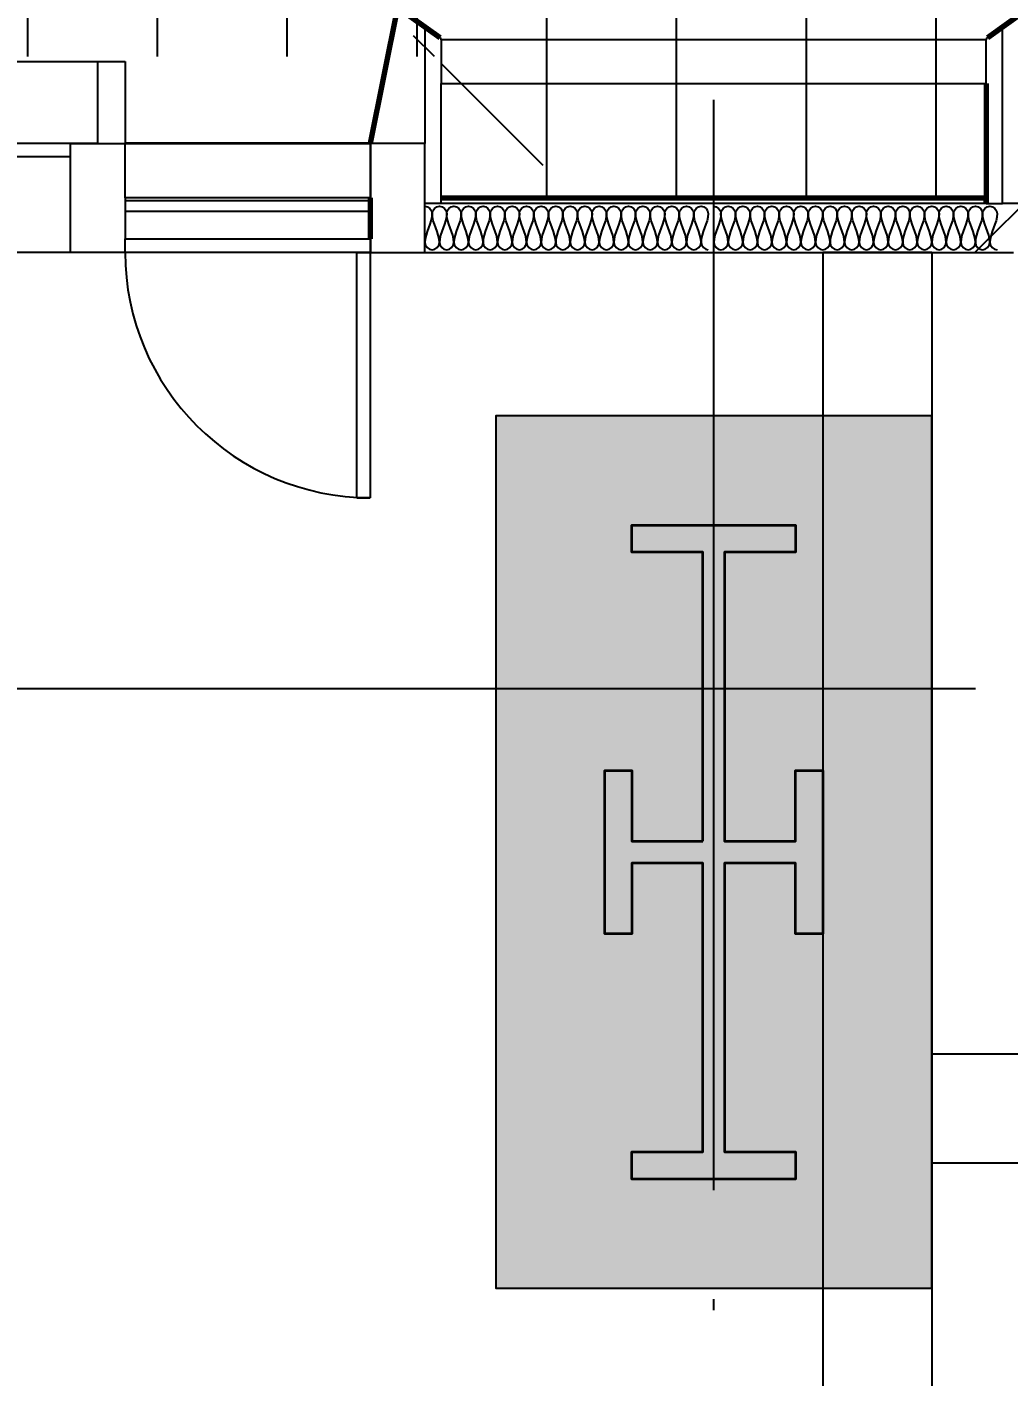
# Model space of a CAD drawing. Header units: millimetres. Extents: x 11476074 to 24729458, y -1239991 to 2813188.
# Drawn here: x 12596537 to 12598337, y 405850 to 408327 of the extents above; entities that cross this region are included whole.
import ezdxf

# ---------------------------------------------------------------- set-up
doc = ezdxf.new("R2010")
doc.units = ezdxf.units.MM
doc.header["$LTSCALE"] = 1000
doc.linetypes.add('DOTE', pattern=[2.4200000000000004, 2, -0.2, 0.02, -0.2])
for name, color, linetype in [('20220819景观提资', 11, 'Continuous'), ('A-ANNO-DIMS', 3, 'Continuous'), ('A-AXIS', 18, 'DOTE'), ('A-DETL-0001', 1, 'Continuous'), ('A-GLAZ', 4, 'Continuous'), ('A-WALL', 5, 'Continuous'), ('G-RCZ-CONLine', 5, 'Continuous'), ('HZHZNEWPLOTLAYER#@$TT', 7, 'Continuous'), ('PUB_HATCH', 8, 'Continuous'), ('排水沟', 133, 'Continuous')]:
    doc.layers.add(name, color=color, linetype=linetype)
for name, color, linetype, lineweight in [('A-GENM', 2, 'Continuous', 70), ('A-GENM-PROJ', 2, 'Continuous', 25), ('A-GLAZ-PROJ', 2, 'Continuous', 25), ('钢柱', 51, 'Continuous', 35)]:
    doc.layers.add(name, color=color, linetype=linetype, lineweight=lineweight)
doc.styles.add('_TCH_DIM_T3', font='SIMPLEX', dxfattribs={"width": 0.7058823529411765, "bigfont": 'GBCBIG'})
doc.dimstyles.new('_TCH_ARCH&&100', dxfattribs={"dimtxt": 297.5, "dimasz": 100, "dimexe": 250, "dimexo": 300, "dimgap": 126.25, "dimtad": 1, "dimdec": 0, "dimzin": 0, "dimdsep": 46, "dimtxsty": '_TCH_DIM_T3', "dimblk": 'ARCHTICK', "dimcen": 0.09, "dimclrt": 7, "dimazin": 2, "dimtfac": 1, "dimtdec": 0, "dimtix": 1, "dimtmove": 2, "dimatfit": 3, "dimfxl": 0, "dimtolj": 1, "dimtzin": 0, "dimarcsym": 0})

# ---------------------------------------------------------------- blocks, each defined once
blk = doc.blocks.new('_ArchTick')
at = {"color": 0, "linetype": 'ByBlock', "const_width": 0.4}
blk.add_lwpolyline([(-0.5, -0.5), (0.5, 0.5)], dxfattribs=at)
blk = doc.blocks.new('*D5888')
at = {"layer": 'A-ANNO-DIMS', "color": 0, "lineweight": -2, "transparency": 16777216}
for p, q in [((12596666.81569356, 710904.0793925659), (12596666.81569356, 712325.5490948637)), ((12597246.92092577, 710904.0793925659), (12597246.92092577, 712325.5490948637)), ((12596666.81569356, 712075.5490948637), (12596566.81569356, 712075.5490948637)), ((12596666.81569356, 712075.5490948637), (12597246.92092577, 712075.5490948637)), ((12597246.92092577, 712075.5490948637), (12597346.92092577, 712075.5490948637))]:
    blk.add_line(p, q, dxfattribs=at)
at = {"layer": 'Defpoints', "color": 0, "transparency": 16777216}
for p in [(12597246.92092577, 712075.5490948637), (12596666.81569356, 710604.0793925659), (12597246.92092577, 710604.0793925659)]:
    blk.add_point(p, dxfattribs=at)
at = {"layer": 'A-ANNO-DIMS', "color": 0, "lineweight": -2, "transparency": 16777216, "xscale": 100, "yscale": 100, "zscale": 100}
blk.add_blockref('_ArchTick', (12596666.81569356, 712075.5490948637), dxfattribs=at)
at = {"layer": 'A-ANNO-DIMS', "color": 0, "lineweight": -2, "transparency": 16777216, "xscale": 100, "yscale": 100, "zscale": 100, "rotation": 180}
blk.add_blockref('_ArchTick', (12597246.92092577, 712075.5490948637), dxfattribs=at)
at = {"layer": 'A-ANNO-DIMS', "color": 7, "transparency": 16777216, "insert": (12596956.86830967, 712350.5490948637), "char_height": 297.5, "attachment_point": 5, "style": '_TCH_DIM_T3'}
blk.add_mtext('\\A1;580', dxfattribs=at)
blk = doc.blocks.new('*D5889')
at = {"layer": 'A-ANNO-DIMS', "color": 0, "lineweight": -2, "transparency": 16777216}
for p, q in [((12597246.92092577, 710904.0793925659), (12597246.92092577, 712325.5490948637)), ((12598346.70075853, 710904.0793925659), (12598346.70075853, 712325.5490948637)), ((12597246.92092577, 712075.5490948637), (12598346.70075853, 712075.5490948637))]:
    blk.add_line(p, q, dxfattribs=at)
at = {"layer": 'Defpoints', "color": 0, "transparency": 16777216}
for p in [(12598346.70075853, 712075.5490948637), (12597246.92092577, 710604.0793925659), (12598346.70075853, 710604.0793925659)]:
    blk.add_point(p, dxfattribs=at)
at = {"layer": 'A-ANNO-DIMS', "color": 0, "lineweight": -2, "transparency": 16777216, "xscale": 100, "yscale": 100, "zscale": 100, "rotation": 180}
blk.add_blockref('_ArchTick', (12597246.92092577, 712075.5490948637), dxfattribs=at)
at = {"layer": 'A-ANNO-DIMS', "color": 0, "lineweight": -2, "transparency": 16777216, "xscale": 100, "yscale": 100, "zscale": 100}
blk.add_blockref('_ArchTick', (12598346.70075853, 712075.5490948637), dxfattribs=at)
at = {"layer": 'A-ANNO-DIMS', "color": 7, "transparency": 16777216, "insert": (12597796.81084215, 712350.5490948637), "char_height": 297.5, "attachment_point": 5, "style": '_TCH_DIM_T3'}
blk.add_mtext('\\A1;1100', dxfattribs=at)
blk = doc.blocks.new('FO-Vision _ Louver_updated - 150 Spacing -HOTEL 1000 SPAN-4956731-850_L52 HOTEL')
at = {"layer": 'A-GENM-PROJ'}
blk.add_line((1125.177841385929, -4.210710291072148e-12), (674.9999999999915, -4.210710291072148e-12), dxfattribs=at)
at = {"layer": 'A-GLAZ'}
for p, q in [((1124.995147903474, 124.9999999999976), (674.9999999999939, 124.9999999999976)), ((674.9999999999939, 104.9999999999978), (1124.995147903474, 104.9999999999978)), ((-1174.999999999993, 25.00000000001164), (-1124.999999999995, 25.00000000001164)), ((574.9900336900357, 25.00000000000298), (-1175.00000000001, 25.00000000000298)), ((-1175.00000000001, 25.00000000000298), (-1175.00000000001, 0)), ((-1175.00000000001, 0), (624.9999999999878, 0)), ((624.9999999999965, 0.1182562955254637), (624.9999999999965, -150.0000000000005)), ((674.9999999999939, -150.0000000000005), (674.9999999999939, 0.118256295525468)), ((624.9999999999965, -150.0000000000005), (674.9999999999939, -150.0000000000005))]:
    blk.add_line(p, q, dxfattribs=at)
at = {"layer": 'A-GLAZ-PROJ'}
for p, q in [((575.0000000000159, 200.0000000000003), (-1124.999999999996, 200.0000000000003)), ((-1174.999999999993, -149.9999999999994), (-1174.999999999993, 3.383959779057477e-13)), ((-1174.999999999993, -149.9999999999994), (624.9999999999939, -149.9999999999994))]:
    blk.add_line(p, q, dxfattribs=at)
blk = doc.blocks.new('FO-Exterior Column FULL - FO-Exterior Column FULL-V22-850_L52 HOTEL')
at = {"layer": 'A-GENM'}
for p, q in [((630.0000000000041, 100.0856057514552), (630.0000000000041, 175.3365076433126)), ((-499.999999999999, 110.1165007063258), (-499.999999999999, 100.444160473973)), ((-499.999999999999, -109.5645527864803), (-499.999999999999, 110.116500706327)), ((-499.999999999999, 100.444160473973), (499.999999999999, 100.4441604739686)), ((580.2158974704298, -249.1205260954934), (629.9524490176055, 0.1182562947940251)), ((-580.2158974704298, -249.1205260954934), (-502.1091844049879, -193.7739794782454)), ((502.1091844049879, -193.7739794782454), (580.2158974704298, -249.1205260954934)), ((-581.7472580574215, -241.4466034726058), (-580.2158974704298, -249.1205260954934)), ((-510.9136826024944, -257.6169771840765), (-549.5557032281376, -289.3469983436122)), ((549.5557032281376, -289.3469983436187), (510.9136826024944, -257.6169771840765)), ((-348.4575064383999, -457.9546373338648), (-323.9544452656637, -414.3702365330518)), ((25.00000000000298, -399.5891026295113), (-25.00000000000298, -399.5891026295113)), ((-25.00000000000298, -399.5891026295113), (-25.00000000000298, -599.5891026295049)), ((25.00000000000298, -599.5891026295049), (25.00000000000298, -399.5891026295113)), ((323.9544452656724, -414.3702365330496), (348.4575064383999, -457.9546373338648)), ((-282.6652168249424, -435.7087887836361), (-304.0456118108464, -480.9070045697402)), ((304.0456118108464, -480.9070045697424), (282.6652168249511, -435.7087887836338)), ((-75.00000000000027, -545.2301859891977), (-74.99999999999162, -494.9280668636721)), ((75.00000000000027, -494.9280668636699), (75.00000000000027, -545.2301859891999)), ((-25.00000000000298, -599.5891026295049), (25.00000000000298, -599.5891026295049))]:
    blk.add_line(p, q, dxfattribs=at)
for centre, radius, start, end in [((0.03551386942619956, 161.9213596411705), 661.1213938766417, 219.3892806832391, 240.6553943059883), ((-0.03551386942573821, 161.9213596411705), 661.1213938766408, 299.3446056940114, 320.6107193167605), ((0.03551387027794135, 161.9213596422048), 711.1213938779632, 219.3893562124218, 240.6553943059683), ((-0.03551387027747999, 161.9213596422048), 711.1213938779645, 299.3446056940305, 320.6106437875767), ((0.03551386964930998, 161.9213596419377), 661.1213938774247, 244.6841530364443, 263.4830389945706), ((-0.03551386964884863, 161.9213596419377), 661.1213938774241, 276.5169610054299, 295.3158469635558), ((0.03551386948346932, 161.9213596412728), 711.1213938767567, 244.6841530364331, 263.9430365087752), ((-0.03551386948300796, 161.9213596412728), 711.1213938767573, 276.0569634912234, 295.3158469635654)]:
    blk.add_arc(centre, radius, start, end, dxfattribs=at)
blk = doc.blocks.new('GP_POLY FOSHAN_SHELL_rvt-2-200_L05-13_ 16-25')
at = {"layer": 'A-DETL-0001'}
for p, q in [((-22700.11167550646, 61692.31786957826), (-22729.99986938387, 61713.49669340625)), ((-22729.99986938387, 61713.49669340625), (-22729.99986938387, 61500.03846167307)), ((-21670.11167550646, 61713.48512901901), (-21699.99986938387, 61692.30630519078)), ((-21670.11167550646, 61390.04021726106), (-21670.11167550646, 61713.48512901901)), ((-22700.11167550646, 61689.73283514124), (-22700.11167550646, 61692.31786957826)), ((-22200.11167550646, 61689.73283514101), (-22700.11167550646, 61689.73283514124)), ((-22700.11167550646, 61689.73283514124), (-22700.11167550646, 61609.73283514124)), ((-21699.99986938387, 61689.72127075377), (-22199.99986938387, 61689.721270754)), ((-21699.99986938387, 61692.30630519078), (-21699.99986938387, 61689.72127075377)), ((-21699.99986938387, 61609.72127075377), (-21699.99986938387, 61689.72127075377)), ((-22700.11167550646, 61390.05178164854), (-22700.11167550646, 61609.73283514124)), ((-22700.11167550646, 61609.73283514124), (-22200.11167550646, 61609.73283514101)), ((-22199.99986938387, 61609.721270754), (-21699.99986938387, 61609.72127075377)), ((-21699.99986938387, 61609.72127075377), (-21699.99986938387, 61390.04021726106)), ((-23380.00498314016, 61500.03846167331), (-23280.00498314016, 61500.03846167307)), ((-23380.00498314016, 61300.04517440102), (-23380.00498314016, 61500.03846167331)), ((-23280.00498314016, 61400.04517440079), (-23280.00498314016, 61500.03846167307)), ((-23280.00498314016, 61500.03846167307), (-22829.99494443834, 61500.03846167307)), ((-22829.99494443834, 61500.03846167307), (-22829.99494443834, 61400.04517440079)), ((-22729.99986938387, 61500.03846167307), (-22829.99494489655, 61500.03846167307)), ((-22829.99494489655, 61400.04517440079), (-22829.99494489655, 61500.03846167307)), ((-22729.99986938387, 61300.04517440079), (-22729.99986938387, 61500.03846167307)), ((-21570.81429060921, 61449.97883154335), (-21720.75290489197, 61300.04021726106)), ((-23280.00498314016, 61400.04517440079), (-23280.00498314016, 61324.8202103246)), ((-22829.99494443834, 61400.04517440079), (-23280.00498314016, 61400.04517440079)), ((-22829.99986892752, 61324.8202103246), (-22829.99986892752, 61400.04517440079)), ((-22829.99986938387, 61400.04517440079), (-22829.99986938387, 61324.8202103246)), ((-22200.11167550646, 61390.0517816483), (-22729.99986938387, 61390.05178164854)), ((-21699.99986938387, 61390.04021726106), (-22200.11167550646, 61390.0402172613)), ((-21699.99986938387, 61390.04021726106), (-21670.11167550646, 61390.04021726106)), ((-21630.75290489197, 61390.04021726106), (-21670.11167550646, 61390.04021726106)), ((-23280.00498314016, 61324.8202103246), (-22829.99494443834, 61324.8202103246)), ((-23280.00498314016, 61300.04517440079), (-23280.00498314016, 61324.8202103246)), ((-22829.99494443834, 61324.8202103246), (-22829.99494443834, 61300.04517440079)), ((-22829.99494489655, 61300.04517440079), (-22829.99494489655, 61324.8202103246)), ((-23280.00498314016, 61300.04517440079), (-23380.00498314016, 61300.04517440102)), ((-22854.89166811109, 61300.04517440079), (-23280.00498314016, 61300.04517440079)), ((-22854.89166811109, 60850.14690916962), (-22854.89166811109, 61300.04021726153)), ((-22854.89166811109, 61300.04021726153), (-22830.11167504825, 61300.04021726153)), ((-22830.11167550646, 61300.04021726153), (-22854.8916685693, 61300.04021726153)), ((-22830.11167504825, 61300.04021726153), (-22830.11167504825, 60850.14690916962)), ((-22829.99494489655, 61300.04517440079), (-22729.99986938387, 61300.04517440079)), ((-22729.99986938387, 61300.05178164854), (-22200.11167550646, 61300.0517816483)), ((-22200.11167550646, 61300.0402172613), (-21720.75290489197, 61300.04021726106)), ((-21720.75290489197, 61300.04021726106), (-21650.04222677276, 61300.04021726106)), ((-22830.11167504825, 60850.14690916962), (-22854.89166811109, 60850.14690916962)), ((-22854.8916685693, 60850.14690916962), (-22830.11167550646, 60850.14690916962))]:
    blk.add_line(p, q, dxfattribs=at)
blk.add_arc((-22829.99494443834, 61300.04517440079), 449.8982803746304, 180, 269.9851339863815, dxfattribs=at)
for points in [[(-22729.99986938387, 61385.05178164854), (-22723.71447577327, 61385.05178164854), (-22716.66653605178, 61378.00384192565), (-22716.66653605178, 61371.71844831505)], [(-22716.66653605178, 61371.71844831505), (-22716.66653605178, 61353.39353442355), (-22729.99986938387, 61336.71002887352), (-22729.99986938387, 61318.38511498179)], [(-22716.66653605178, 61371.71844831505), (-22716.66653605178, 61378.00384192565), (-22703.33320271783, 61392.0997213712), (-22689.99986938387, 61378.00384192541), (-22689.99986938387, 61371.71844831482)], [(-22703.33320271783, 61318.38511498179), (-22703.33320271783, 61336.71002887352), (-22716.66653605178, 61353.39353442355), (-22716.66653605178, 61371.71844831505)], [(-22689.99986938387, 61371.71844831482), (-22689.99986938387, 61353.39353442332), (-22703.33320271783, 61336.71002887352), (-22703.33320271783, 61318.38511498179)], [(-22689.99986938387, 61371.71844831482), (-22689.99986938387, 61378.00384192541), (-22676.66653605178, 61392.09972137096), (-22663.33320271783, 61378.00384192541), (-22663.33320271783, 61371.71844831482)], [(-22676.66653605178, 61318.38511498156), (-22676.66653605178, 61336.71002887329), (-22689.99986938387, 61353.39353442332), (-22689.99986938387, 61371.71844831482)], [(-22663.33320271783, 61371.71844831482), (-22663.33320271783, 61353.39353442332), (-22676.66653605178, 61336.71002887329), (-22676.66653605178, 61318.38511498156)], [(-22663.33320271783, 61371.71844831482), (-22663.33320271783, 61378.00384192541), (-22649.99986938387, 61392.09972137096), (-22636.66653605178, 61378.00384192541), (-22636.66653605178, 61371.71844831482)], [(-22649.99986938387, 61318.38511498156), (-22649.99986938387, 61336.71002887329), (-22663.33320271783, 61353.39353442332), (-22663.33320271783, 61371.71844831482)], [(-22636.66653605178, 61371.71844831482), (-22636.66653605178, 61353.39353442332), (-22649.99986938387, 61336.71002887329), (-22649.99986938387, 61318.38511498156)], [(-22636.66653605178, 61371.71844831482), (-22636.66653605178, 61378.00384192541), (-22623.33320271783, 61392.09972137096), (-22609.99986938387, 61378.00384192541), (-22609.99986938387, 61371.71844831482)], [(-22623.33320271783, 61318.38511498156), (-22623.33320271783, 61336.71002887329), (-22636.66653605178, 61353.39353442332), (-22636.66653605178, 61371.71844831482)], [(-22609.99986938387, 61371.71844831482), (-22609.99986938387, 61353.39353442332), (-22623.33320271783, 61336.71002887329), (-22623.33320271783, 61318.38511498156)], [(-22609.99986938387, 61371.71844831482), (-22609.99986938387, 61378.00384192541), (-22596.66653605178, 61392.09972137096), (-22583.33320271783, 61378.00384192541), (-22583.33320271783, 61371.71844831482)], [(-22596.66653605178, 61318.38511498156), (-22596.66653605178, 61336.71002887329), (-22609.99986938387, 61353.39353442332), (-22609.99986938387, 61371.71844831482)], [(-22583.33320271783, 61371.71844831482), (-22583.33320271783, 61353.39353442332), (-22596.66653605178, 61336.71002887329), (-22596.66653605178, 61318.38511498156)], [(-22583.33320271783, 61371.71844831482), (-22583.33320271783, 61378.00384192541), (-22569.99986938387, 61392.09972137096), (-22556.66653605178, 61378.00384192541), (-22556.66653605178, 61371.71844831482)], [(-22569.99986938387, 61318.38511498156), (-22569.99986938387, 61336.71002887329), (-22583.33320271783, 61353.39353442332), (-22583.33320271783, 61371.71844831482)], [(-22556.66653605178, 61371.71844831482), (-22556.66653605178, 61353.39353442332), (-22569.99986938387, 61336.71002887329), (-22569.99986938387, 61318.38511498156)], [(-22556.66653605178, 61371.71844831482), (-22556.66653605178, 61378.00384192541), (-22543.33320271783, 61392.09972137096), (-22529.99986938387, 61378.00384192541), (-22529.99986938387, 61371.71844831482)], [(-22543.33320271783, 61318.38511498156), (-22543.33320271783, 61336.71002887329), (-22556.66653605178, 61353.39353442332), (-22556.66653605178, 61371.71844831482)], [(-22529.99986938387, 61371.71844831482), (-22529.99986938387, 61353.39353442332), (-22543.33320271783, 61336.71002887329), (-22543.33320271783, 61318.38511498156)], [(-22529.99986938387, 61371.71844831482), (-22529.99986938387, 61378.00384192541), (-22516.66653605178, 61392.09972137096), (-22503.33320271783, 61378.00384192541), (-22503.33320271783, 61371.71844831482)], [(-22516.66653605178, 61318.38511498156), (-22516.66653605178, 61336.71002887329), (-22529.99986938387, 61353.39353442332), (-22529.99986938387, 61371.71844831482)], [(-22503.33320271783, 61371.71844831482), (-22503.33320271783, 61353.39353442332), (-22516.66653605178, 61336.71002887329), (-22516.66653605178, 61318.38511498156)], [(-22503.33320271783, 61371.71844831482), (-22503.33320271783, 61378.00384192541), (-22489.99986938387, 61392.09972137096), (-22476.66653605178, 61378.00384192541), (-22476.66653605178, 61371.71844831482)], [(-22489.99986938387, 61318.38511498156), (-22489.99986938387, 61336.71002887329), (-22503.33320271783, 61353.39353442332), (-22503.33320271783, 61371.71844831482)], [(-22476.66653605178, 61371.71844831482), (-22476.66653605178, 61353.39353442332), (-22489.99986938387, 61336.71002887329), (-22489.99986938387, 61318.38511498156)], [(-22476.66653605178, 61371.71844831482), (-22476.66653605178, 61378.00384192541), (-22463.33320271783, 61392.09972137096), (-22449.99986938387, 61378.00384192541), (-22449.99986938387, 61371.71844831482)], [(-22463.33320271783, 61318.38511498156), (-22463.33320271783, 61336.71002887329), (-22476.66653605178, 61353.39353442332), (-22476.66653605178, 61371.71844831482)], [(-22449.99986938387, 61371.71844831482), (-22449.99986938387, 61353.39353442332), (-22463.33320271783, 61336.71002887329), (-22463.33320271783, 61318.38511498156)], [(-22449.99986938387, 61371.71844831482), (-22449.99986938387, 61378.00384192541), (-22436.66653605178, 61392.09972137096), (-22423.33320271783, 61378.00384192541), (-22423.33320271783, 61371.71844831482)], [(-22436.66653605178, 61318.38511498156), (-22436.66653605178, 61336.71002887329), (-22449.99986938387, 61353.39353442332), (-22449.99986938387, 61371.71844831482)], [(-22423.33320271783, 61371.71844831482), (-22423.33320271783, 61353.39353442332), (-22436.66653605178, 61336.71002887329), (-22436.66653605178, 61318.38511498156)], [(-22423.33320271783, 61371.71844831482), (-22423.33320271783, 61378.00384192541), (-22409.99986938387, 61392.09972137096), (-22396.66653605178, 61378.00384192541), (-22396.66653605178, 61371.71844831482)], [(-22409.99986938387, 61318.38511498156), (-22409.99986938387, 61336.71002887329), (-22423.33320271783, 61353.39353442332), (-22423.33320271783, 61371.71844831482)], [(-22396.66653605178, 61371.71844831482), (-22396.66653605178, 61353.39353442332), (-22409.99986938387, 61336.71002887329), (-22409.99986938387, 61318.38511498156)], [(-22396.66653605178, 61371.71844831482), (-22396.66653605178, 61378.00384192541), (-22383.33320271783, 61392.09972137096), (-22369.99986938387, 61378.00384192541), (-22369.99986938387, 61371.71844831482)], [(-22383.33320271783, 61318.38511498156), (-22383.33320271783, 61336.71002887329), (-22396.66653605178, 61353.39353442332), (-22396.66653605178, 61371.71844831482)], [(-22369.99986938387, 61371.71844831482), (-22369.99986938387, 61353.39353442332), (-22383.33320271783, 61336.71002887329), (-22383.33320271783, 61318.38511498156)], [(-22369.99986938387, 61371.71844831482), (-22369.99986938387, 61378.00384192541), (-22356.66653605178, 61392.09972137096), (-22343.33320271783, 61378.00384192541), (-22343.33320271783, 61371.71844831482)], [(-22356.66653605178, 61318.38511498156), (-22356.66653605178, 61336.71002887329), (-22369.99986938387, 61353.39353442332), (-22369.99986938387, 61371.71844831482)], [(-22343.33320271783, 61371.71844831482), (-22343.33320271783, 61353.39353442332), (-22356.66653605178, 61336.71002887329), (-22356.66653605178, 61318.38511498156)], [(-22343.33320271783, 61371.71844831482), (-22343.33320271783, 61378.00384192541), (-22329.99986938387, 61392.09972137096), (-22316.66653605178, 61378.00384192541), (-22316.66653605178, 61371.71844831482)], [(-22329.99986938387, 61318.38511498156), (-22329.99986938387, 61336.71002887329), (-22343.33320271783, 61353.39353442332), (-22343.33320271783, 61371.71844831482)], [(-22316.66653605178, 61371.71844831482), (-22316.66653605178, 61353.39353442332), (-22329.99986938387, 61336.71002887329), (-22329.99986938387, 61318.38511498156)], [(-22316.66653605178, 61371.71844831482), (-22316.66653605178, 61378.00384192541), (-22303.33320271783, 61392.09972137096), (-22289.99986938387, 61378.00384192541), (-22289.99986938387, 61371.71844831482)], [(-22303.33320271783, 61318.38511498156), (-22303.33320271783, 61336.71002887329), (-22316.66653605178, 61353.39353442332), (-22316.66653605178, 61371.71844831482)], [(-22289.99986938387, 61371.71844831482), (-22289.99986938387, 61353.39353442332), (-22303.33320271783, 61336.71002887329), (-22303.33320271783, 61318.38511498156)], [(-22289.99986938387, 61371.71844831482), (-22289.99986938387, 61378.00384192541), (-22276.66653605178, 61392.09972137096), (-22263.33320271783, 61378.00384192541), (-22263.33320271783, 61371.71844831482)], [(-22276.66653605178, 61318.38511498156), (-22276.66653605178, 61336.71002887329), (-22289.99986938387, 61353.39353442332), (-22289.99986938387, 61371.71844831482)], [(-22263.33320271783, 61371.71844831482), (-22263.33320271783, 61353.39353442332), (-22276.66653605178, 61336.71002887329), (-22276.66653605178, 61318.38511498156)], [(-22263.33320271783, 61371.71844831482), (-22263.33320271783, 61378.00384192541), (-22249.99986938387, 61392.09972137096), (-22236.66653605178, 61378.00384192541), (-22236.66653605178, 61371.71844831482)], [(-22249.99986938387, 61318.38511498156), (-22249.99986938387, 61336.71002887329), (-22263.33320271783, 61353.39353442332), (-22263.33320271783, 61371.71844831482)], [(-22236.66653605178, 61371.71844831482), (-22236.66653605178, 61353.39353442332), (-22249.99986938387, 61336.71002887329), (-22249.99986938387, 61318.38511498156)], [(-22236.66653605178, 61371.71844831482), (-22236.66653605178, 61378.00384192541), (-22223.33320271783, 61392.09972137096), (-22209.99986938387, 61378.00384192541), (-22209.99986938387, 61371.71844831482)], [(-22223.33320271783, 61318.38511498156), (-22223.33320271783, 61336.71002887329), (-22236.66653605178, 61353.39353442332), (-22236.66653605178, 61371.71844831482)], [(-22209.99986938387, 61371.71844831482), (-22209.99986938387, 61353.39353442332), (-22223.33320271783, 61336.71002887329), (-22223.33320271783, 61318.38511498156)], [(-22199.99986938387, 61385.0517816483), (-22193.71447577327, 61385.0517816483), (-22186.66653605178, 61378.00384192541), (-22186.66653605178, 61371.71844831482)], [(-22186.66653605178, 61371.71844831482), (-22186.66653605178, 61353.39353442332), (-22199.99986938387, 61336.71002887329), (-22199.99986938387, 61318.38511498156)], [(-22186.66653605178, 61371.71844831482), (-22186.66653605178, 61378.00384192541), (-22173.33320271783, 61392.09972137096), (-22159.99986938387, 61378.00384192541), (-22159.99986938387, 61371.71844831482)], [(-22173.33320271783, 61318.38511498156), (-22173.33320271783, 61336.71002887329), (-22186.66653605178, 61353.39353442332), (-22186.66653605178, 61371.71844831482)], [(-22159.99986938387, 61371.71844831482), (-22159.99986938387, 61353.39353442332), (-22173.33320271783, 61336.71002887329), (-22173.33320271783, 61318.38511498156)], [(-22159.99986938387, 61371.71844831482), (-22159.99986938387, 61378.00384192541), (-22146.66653605178, 61392.09972137096), (-22133.33320271783, 61378.00384192541), (-22133.33320271783, 61371.71844831482)], [(-22146.66653605178, 61318.38511498156), (-22146.66653605178, 61336.71002887329), (-22159.99986938387, 61353.39353442332), (-22159.99986938387, 61371.71844831482)], [(-22133.33320271783, 61371.71844831482), (-22133.33320271783, 61353.39353442332), (-22146.66653605178, 61336.71002887329), (-22146.66653605178, 61318.38511498156)], [(-22133.33320271783, 61371.71844831482), (-22133.33320271783, 61378.00384192541), (-22119.99986938387, 61392.09972137096), (-22106.66653605178, 61378.00384192541), (-22106.66653605178, 61371.71844831482)], [(-22119.99986938387, 61318.38511498156), (-22119.99986938387, 61336.71002887329), (-22133.33320271783, 61353.39353442332), (-22133.33320271783, 61371.71844831482)], [(-22106.66653605178, 61371.71844831482), (-22106.66653605178, 61353.39353442332), (-22119.99986938387, 61336.71002887329), (-22119.99986938387, 61318.38511498156)], [(-22106.66653605178, 61371.71844831482), (-22106.66653605178, 61378.00384192541), (-22093.33320271783, 61392.09972137073), (-22079.99986938387, 61378.00384192518), (-22079.99986938387, 61371.71844831458)], [(-22093.33320271783, 61318.38511498133), (-22093.33320271783, 61336.71002887306), (-22106.66653605178, 61353.39353442332), (-22106.66653605178, 61371.71844831482)], [(-22079.99986938387, 61371.71844831458), (-22079.99986938387, 61353.39353442308), (-22093.33320271783, 61336.71002887306), (-22093.33320271783, 61318.38511498133)], [(-22079.99986938387, 61371.71844831458), (-22079.99986938387, 61378.00384192518), (-22066.66653605178, 61392.09972137073), (-22053.33320271783, 61378.00384192518), (-22053.33320271783, 61371.71844831458)], [(-22066.66653605178, 61318.38511498133), (-22066.66653605178, 61336.71002887306), (-22079.99986938387, 61353.39353442308), (-22079.99986938387, 61371.71844831458)], [(-22053.33320271783, 61371.71844831458), (-22053.33320271783, 61353.39353442308), (-22066.66653605178, 61336.71002887306), (-22066.66653605178, 61318.38511498133)], [(-22053.33320271783, 61371.71844831458), (-22053.33320271783, 61378.00384192518), (-22039.99986938387, 61392.09972137073), (-22026.66653605178, 61378.00384192518), (-22026.66653605178, 61371.71844831458)], [(-22039.99986938387, 61318.38511498133), (-22039.99986938387, 61336.71002887306), (-22053.33320271783, 61353.39353442308), (-22053.33320271783, 61371.71844831458)], [(-22026.66653605178, 61371.71844831458), (-22026.66653605178, 61353.39353442308), (-22039.99986938387, 61336.71002887306), (-22039.99986938387, 61318.38511498133)], [(-22026.66653605178, 61371.71844831458), (-22026.66653605178, 61378.00384192518), (-22013.33320271783, 61392.09972137073), (-21999.99986938387, 61378.00384192518), (-21999.99986938387, 61371.71844831458)], [(-22013.33320271783, 61318.38511498133), (-22013.33320271783, 61336.71002887306), (-22026.66653605178, 61353.39353442308), (-22026.66653605178, 61371.71844831458)], [(-21999.99986938387, 61371.71844831458), (-21999.99986938387, 61353.39353442308), (-22013.33320271783, 61336.71002887306), (-22013.33320271783, 61318.38511498133)], [(-21999.99986938387, 61371.71844831458), (-21999.99986938387, 61378.00384192518), (-21986.66653605178, 61392.09972137073), (-21973.33320271783, 61378.00384192518), (-21973.33320271783, 61371.71844831458)], [(-21986.66653605178, 61318.38511498133), (-21986.66653605178, 61336.71002887306), (-21999.99986938387, 61353.39353442308), (-21999.99986938387, 61371.71844831458)], [(-21973.33320271783, 61371.71844831458), (-21973.33320271783, 61353.39353442308), (-21986.66653605178, 61336.71002887306), (-21986.66653605178, 61318.38511498133)], [(-21973.33320271783, 61371.71844831458), (-21973.33320271783, 61378.00384192518), (-21959.99986938387, 61392.09972137073), (-21946.66653605178, 61378.00384192518), (-21946.66653605178, 61371.71844831458)], [(-21959.99986938387, 61318.38511498133), (-21959.99986938387, 61336.71002887306), (-21973.33320271783, 61353.39353442308), (-21973.33320271783, 61371.71844831458)], [(-21946.66653605178, 61371.71844831458), (-21946.66653605178, 61353.39353442308), (-21959.99986938387, 61336.71002887306), (-21959.99986938387, 61318.38511498133)], [(-21946.66653605178, 61371.71844831458), (-21946.66653605178, 61378.00384192518), (-21933.33320271783, 61392.09972137073), (-21919.99986938387, 61378.00384192518), (-21919.99986938387, 61371.71844831458)], [(-21933.33320271783, 61318.38511498133), (-21933.33320271783, 61336.71002887306), (-21946.66653605178, 61353.39353442308), (-21946.66653605178, 61371.71844831458)], [(-21919.99986938387, 61371.71844831458), (-21919.99986938387, 61353.39353442308), (-21933.33320271783, 61336.71002887306), (-21933.33320271783, 61318.38511498133)], [(-21919.99986938387, 61371.71844831458), (-21919.99986938387, 61378.00384192518), (-21906.66653605178, 61392.09972137073), (-21893.33320271783, 61378.00384192518), (-21893.33320271783, 61371.71844831458)], [(-21906.66653605178, 61318.38511498133), (-21906.66653605178, 61336.71002887306), (-21919.99986938387, 61353.39353442308), (-21919.99986938387, 61371.71844831458)], [(-21893.33320271783, 61371.71844831458), (-21893.33320271783, 61353.39353442308), (-21906.66653605178, 61336.71002887306), (-21906.66653605178, 61318.38511498133)], [(-21893.33320271783, 61371.71844831458), (-21893.33320271783, 61378.00384192518), (-21879.99986938387, 61392.09972137073), (-21866.66653605178, 61378.00384192518), (-21866.66653605178, 61371.71844831458)], [(-21879.99986938387, 61318.38511498133), (-21879.99986938387, 61336.71002887306), (-21893.33320271783, 61353.39353442308), (-21893.33320271783, 61371.71844831458)], [(-21866.66653605178, 61371.71844831458), (-21866.66653605178, 61353.39353442308), (-21879.99986938387, 61336.71002887306), (-21879.99986938387, 61318.38511498133)], [(-21866.66653605178, 61371.71844831458), (-21866.66653605178, 61378.00384192518), (-21853.33320271783, 61392.09972137073), (-21839.99986938387, 61378.00384192518), (-21839.99986938387, 61371.71844831458)], [(-21853.33320271783, 61318.38511498133), (-21853.33320271783, 61336.71002887306), (-21866.66653605178, 61353.39353442308), (-21866.66653605178, 61371.71844831458)], [(-21839.99986938387, 61371.71844831458), (-21839.99986938387, 61353.39353442308), (-21853.33320271783, 61336.71002887306), (-21853.33320271783, 61318.38511498133)], [(-21839.99986938387, 61371.71844831458), (-21839.99986938387, 61378.00384192518), (-21826.66653605178, 61392.09972137073), (-21813.33320271783, 61378.00384192518), (-21813.33320271783, 61371.71844831458)], [(-21826.66653605178, 61318.38511498133), (-21826.66653605178, 61336.71002887306), (-21839.99986938387, 61353.39353442308), (-21839.99986938387, 61371.71844831458)], [(-21813.33320271783, 61371.71844831458), (-21813.33320271783, 61353.39353442308), (-21826.66653605178, 61336.71002887306), (-21826.66653605178, 61318.38511498133)], [(-21813.33320271783, 61371.71844831458), (-21813.33320271783, 61378.00384192518), (-21799.99986938387, 61392.09972137073), (-21786.66653605178, 61378.00384192518), (-21786.66653605178, 61371.71844831458)], [(-21799.99986938387, 61318.38511498133), (-21799.99986938387, 61336.71002887306), (-21813.33320271783, 61353.39353442308), (-21813.33320271783, 61371.71844831458)], [(-21786.66653605178, 61371.71844831458), (-21786.66653605178, 61353.39353442308), (-21799.99986938387, 61336.71002887306), (-21799.99986938387, 61318.38511498133)], [(-21786.66653605178, 61371.71844831458), (-21786.66653605178, 61378.00384192518), (-21773.33320271783, 61392.09972137073), (-21759.99986938387, 61378.00384192518), (-21759.99986938387, 61371.71844831458)], [(-21773.33320271783, 61318.38511498133), (-21773.33320271783, 61336.71002887306), (-21786.66653605178, 61353.39353442308), (-21786.66653605178, 61371.71844831458)], [(-21759.99986938387, 61371.71844831458), (-21759.99986938387, 61353.39353442308), (-21773.33320271783, 61336.71002887306), (-21773.33320271783, 61318.38511498133)], [(-21759.99986938387, 61371.71844831458), (-21759.99986938387, 61378.00384192518), (-21746.66653605178, 61392.09972137073), (-21733.33320271783, 61378.00384192518), (-21733.33320271783, 61371.71844831458)], [(-21746.66653605178, 61318.38511498133), (-21746.66653605178, 61336.71002887306), (-21759.99986938387, 61353.39353442308), (-21759.99986938387, 61371.71844831458)], [(-21733.33320271783, 61371.71844831458), (-21733.33320271783, 61353.39353442308), (-21746.66653605178, 61336.71002887306), (-21746.66653605178, 61318.38511498133)], [(-21733.33320271783, 61371.71844831458), (-21733.33320271783, 61378.00384192518), (-21719.99986938387, 61392.09972137073), (-21706.66653605178, 61378.00384192518), (-21706.66653605178, 61371.71844831458)], [(-21719.99986938387, 61318.38511498133), (-21719.99986938387, 61336.71002887306), (-21733.33320271783, 61353.39353442308), (-21733.33320271783, 61371.71844831458)], [(-21706.66653605178, 61371.71844831458), (-21706.66653605178, 61353.39353442308), (-21719.99986938387, 61336.71002887306), (-21719.99986938387, 61318.38511498133)], [(-21706.66653605178, 61371.71844831458), (-21706.66653605178, 61378.00384192518), (-21693.33320271783, 61392.09972137073), (-21679.99986938387, 61378.00384192518), (-21679.99986938387, 61371.71844831458)], [(-21693.33320271783, 61318.38511498133), (-21693.33320271783, 61336.71002887306), (-21706.66653605178, 61353.39353442308), (-21706.66653605178, 61371.71844831458)], [(-21679.99986938387, 61371.71844831458), (-21679.99986938387, 61353.39353442308), (-21693.33320271783, 61336.71002887306), (-21693.33320271783, 61318.38511498133)], [(-22729.99986938387, 61318.38511498179), (-22729.99986938387, 61312.0997213712), (-22716.66653605178, 61298.00384192565), (-22703.33320271783, 61312.0997213712), (-22703.33320271783, 61318.38511498179)], [(-22703.33320271783, 61318.38511498179), (-22703.33320271783, 61312.0997213712), (-22689.99986938387, 61298.00384192541), (-22676.66653605178, 61312.09972137096), (-22676.66653605178, 61318.38511498156)], [(-22676.66653605178, 61318.38511498156), (-22676.66653605178, 61312.09972137096), (-22663.33320271783, 61298.00384192541), (-22649.99986938387, 61312.09972137096), (-22649.99986938387, 61318.38511498156)], [(-22649.99986938387, 61318.38511498156), (-22649.99986938387, 61312.09972137096), (-22636.66653605178, 61298.00384192541), (-22623.33320271783, 61312.09972137096), (-22623.33320271783, 61318.38511498156)], [(-22623.33320271783, 61318.38511498156), (-22623.33320271783, 61312.09972137096), (-22609.99986938387, 61298.00384192541), (-22596.66653605178, 61312.09972137096), (-22596.66653605178, 61318.38511498156)], [(-22596.66653605178, 61318.38511498156), (-22596.66653605178, 61312.09972137096), (-22583.33320271783, 61298.00384192541), (-22569.99986938387, 61312.09972137096), (-22569.99986938387, 61318.38511498156)], [(-22569.99986938387, 61318.38511498156), (-22569.99986938387, 61312.09972137096), (-22556.66653605178, 61298.00384192541), (-22543.33320271783, 61312.09972137096), (-22543.33320271783, 61318.38511498156)], [(-22543.33320271783, 61318.38511498156), (-22543.33320271783, 61312.09972137096), (-22529.99986938387, 61298.00384192541), (-22516.66653605178, 61312.09972137096), (-22516.66653605178, 61318.38511498156)], [(-22516.66653605178, 61318.38511498156), (-22516.66653605178, 61312.09972137096), (-22503.33320271783, 61298.00384192541), (-22489.99986938387, 61312.09972137096), (-22489.99986938387, 61318.38511498156)], [(-22489.99986938387, 61318.38511498156), (-22489.99986938387, 61312.09972137096), (-22476.66653605178, 61298.00384192541), (-22463.33320271783, 61312.09972137096), (-22463.33320271783, 61318.38511498156)], [(-22463.33320271783, 61318.38511498156), (-22463.33320271783, 61312.09972137096), (-22449.99986938387, 61298.00384192541), (-22436.66653605178, 61312.09972137096), (-22436.66653605178, 61318.38511498156)], [(-22436.66653605178, 61318.38511498156), (-22436.66653605178, 61312.09972137096), (-22423.33320271783, 61298.00384192541), (-22409.99986938387, 61312.09972137096), (-22409.99986938387, 61318.38511498156)], [(-22409.99986938387, 61318.38511498156), (-22409.99986938387, 61312.09972137096), (-22396.66653605178, 61298.00384192541), (-22383.33320271783, 61312.09972137096), (-22383.33320271783, 61318.38511498156)], [(-22383.33320271783, 61318.38511498156), (-22383.33320271783, 61312.09972137096), (-22369.99986938387, 61298.00384192541), (-22356.66653605178, 61312.09972137096), (-22356.66653605178, 61318.38511498156)], [(-22356.66653605178, 61318.38511498156), (-22356.66653605178, 61312.09972137096), (-22343.33320271783, 61298.00384192541), (-22329.99986938387, 61312.09972137096), (-22329.99986938387, 61318.38511498156)], [(-22329.99986938387, 61318.38511498156), (-22329.99986938387, 61312.09972137096), (-22316.66653605178, 61298.00384192541), (-22303.33320271783, 61312.09972137096), (-22303.33320271783, 61318.38511498156)], [(-22303.33320271783, 61318.38511498156), (-22303.33320271783, 61312.09972137096), (-22289.99986938387, 61298.00384192541), (-22276.66653605178, 61312.09972137096), (-22276.66653605178, 61318.38511498156)], [(-22276.66653605178, 61318.38511498156), (-22276.66653605178, 61312.09972137096), (-22263.33320271783, 61298.00384192541), (-22249.99986938387, 61312.09972137096), (-22249.99986938387, 61318.38511498156)], [(-22249.99986938387, 61318.38511498156), (-22249.99986938387, 61312.09972137096), (-22236.66653605178, 61298.00384192541), (-22223.33320271783, 61312.09972137096), (-22223.33320271783, 61318.38511498156)], [(-22223.33320271783, 61318.38511498156), (-22223.33320271783, 61312.09972137096), (-22216.28526299447, 61305.0517816483), (-22209.99986938387, 61305.0517816483)], [(-22199.99986938387, 61318.38511498156), (-22199.99986938387, 61312.09972137096), (-22186.66653605178, 61298.00384192541), (-22173.33320271783, 61312.09972137096), (-22173.33320271783, 61318.38511498156)], [(-22173.33320271783, 61318.38511498156), (-22173.33320271783, 61312.09972137096), (-22159.99986938387, 61298.00384192541), (-22146.66653605178, 61312.09972137096), (-22146.66653605178, 61318.38511498156)], [(-22146.66653605178, 61318.38511498156), (-22146.66653605178, 61312.09972137096), (-22133.33320271783, 61298.00384192541), (-22119.99986938387, 61312.09972137096), (-22119.99986938387, 61318.38511498156)], [(-22119.99986938387, 61318.38511498156), (-22119.99986938387, 61312.09972137096), (-22106.66653605178, 61298.00384192541), (-22093.33320271783, 61312.09972137073), (-22093.33320271783, 61318.38511498133)], [(-22093.33320271783, 61318.38511498133), (-22093.33320271783, 61312.09972137073), (-22079.99986938387, 61298.00384192518), (-22066.66653605178, 61312.09972137073), (-22066.66653605178, 61318.38511498133)], [(-22066.66653605178, 61318.38511498133), (-22066.66653605178, 61312.09972137073), (-22053.33320271783, 61298.00384192518), (-22039.99986938387, 61312.09972137073), (-22039.99986938387, 61318.38511498133)], [(-22039.99986938387, 61318.38511498133), (-22039.99986938387, 61312.09972137073), (-22026.66653605178, 61298.00384192518), (-22013.33320271783, 61312.09972137073), (-22013.33320271783, 61318.38511498133)], [(-22013.33320271783, 61318.38511498133), (-22013.33320271783, 61312.09972137073), (-21999.99986938387, 61298.00384192518), (-21986.66653605178, 61312.09972137073), (-21986.66653605178, 61318.38511498133)], [(-21986.66653605178, 61318.38511498133), (-21986.66653605178, 61312.09972137073), (-21973.33320271783, 61298.00384192518), (-21959.99986938387, 61312.09972137073), (-21959.99986938387, 61318.38511498133)], [(-21959.99986938387, 61318.38511498133), (-21959.99986938387, 61312.09972137073), (-21946.66653605178, 61298.00384192518), (-21933.33320271783, 61312.09972137073), (-21933.33320271783, 61318.38511498133)], [(-21933.33320271783, 61318.38511498133), (-21933.33320271783, 61312.09972137073), (-21919.99986938387, 61298.00384192518), (-21906.66653605178, 61312.09972137073), (-21906.66653605178, 61318.38511498133)], [(-21906.66653605178, 61318.38511498133), (-21906.66653605178, 61312.09972137073), (-21893.33320271783, 61298.00384192518), (-21879.99986938387, 61312.09972137073), (-21879.99986938387, 61318.38511498133)], [(-21879.99986938387, 61318.38511498133), (-21879.99986938387, 61312.09972137073), (-21866.66653605178, 61298.00384192518), (-21853.33320271783, 61312.09972137073), (-21853.33320271783, 61318.38511498133)], [(-21853.33320271783, 61318.38511498133), (-21853.33320271783, 61312.09972137073), (-21839.99986938387, 61298.00384192518), (-21826.66653605178, 61312.09972137073), (-21826.66653605178, 61318.38511498133)], [(-21826.66653605178, 61318.38511498133), (-21826.66653605178, 61312.09972137073), (-21813.33320271783, 61298.00384192518), (-21799.99986938387, 61312.09972137073), (-21799.99986938387, 61318.38511498133)], [(-21799.99986938387, 61318.38511498133), (-21799.99986938387, 61312.09972137073), (-21786.66653605178, 61298.00384192518), (-21773.33320271783, 61312.09972137073), (-21773.33320271783, 61318.38511498133)], [(-21773.33320271783, 61318.38511498133), (-21773.33320271783, 61312.09972137073), (-21759.99986938387, 61298.00384192518), (-21746.66653605178, 61312.09972137073), (-21746.66653605178, 61318.38511498133)], [(-21746.66653605178, 61318.38511498133), (-21746.66653605178, 61312.09972137073), (-21733.33320271783, 61298.00384192518), (-21719.99986938387, 61312.09972137073), (-21719.99986938387, 61318.38511498133)], [(-21719.99986938387, 61318.38511498133), (-21719.99986938387, 61312.09972137073), (-21706.66653605178, 61298.00384192518), (-21693.33320271783, 61312.09972137073), (-21693.33320271783, 61318.38511498133)], [(-21693.33320271783, 61318.38511498133), (-21693.33320271783, 61312.09972137073), (-21686.28526299447, 61305.05178164807), (-21679.99986938387, 61305.05178164807)]]:
    blk.add_open_spline(points, degree=3, dxfattribs=at)
at = {"layer": 'A-GENM-PROJ', "rotation": 179.9999999999777}
blk.add_blockref('FO-Exterior Column FULL - FO-Exterior Column FULL-V22-850_L52 HOTEL', (-22200.11167550646, 61500.15671796771), dxfattribs=at)
at = {"layer": 'A-GLAZ-PROJ', "xscale": -1, "rotation": 180}
blk.add_blockref('FO-Vision _ Louver_updated - 150 Spacing -HOTEL 1000 SPAN-4956731-850_L52 HOTEL', (-23954.99501683004, 61500.15671796864), dxfattribs=at)
blk = doc.blocks.new('GP_POLY FOSHAN_SHELL_rvt-3-200_L06-13_16-26')
blk.add_blockref('GP_POLY FOSHAN_SHELL_rvt-2-200_L05-13_ 16-25', (0, -0.04069987498223782))
blk = doc.blocks.new('A$C74AF65BF')
at = {"layer": 'PUB_HATCH'}
h = blk.add_hatch(color=256, dxfattribs=at)
h.dxf.hatch_style = 1
h.paths.add_polyline_path([(-7000.000000461936, -4600.000000271364), (-7000.000000461936, -5400.000000271364), (-5400.000000461936, -5400.000000271364), (-5400.000000461936, -4600.000000271364)])
h.paths.add_polyline_path([(-7000.000000104308, -11200.00000027136), (-7000.000000104308, -12000.00000027136), (-5400.000000104308, -12000.00000027136), (-5400.000000104308, -11200.00000027136)])
h.paths.add_polyline_path([(-7000.000000342727, -17799.99999931769), (-7000.000000342727, -18599.99999931769), (-5400.000000342727, -18599.99999931769), (-5400.000000342727, -17799.99999931769)])
h.paths.add_polyline_path([(9400.000000022352, -33850.00000001991), (9400.000000022352, -32050.00000001339), (10550.00000002235, -32050.00000001339), (10550.00000002235, -33850.00000001991)])
h.paths.add_polyline_path([(9399.99999997206, -10949.99999919895), (9400.000000014901, -9150.000000013388), (10550.00000002235, -9150.000000013388), (10549.99999997951, -10949.99999919895)])
h.paths.add_polyline_path([(22350.00000002235, -33850.00000001991), (22350.00000002235, -32050.00000001339), (23600.00000002235, -32050.00000001339), (23600.00000002235, -33850.00000001991)])
h.paths.add_polyline_path([(22350, -10949.99999919895), (22350.00000004284, -9150.000000013388), (23600.0000000149, -9150.000000013388), (23599.99999997206, -10949.99999919895)])
h.paths.add_polyline_path([(-7000.000000223517, -24400.00000025181), (-7000.000000223517, -25200.00000025181), (-5400.000000223517, -25200.00000025181), (-5400.000000223517, -24400.00000025181)])
h.paths.add_polyline_path([(-6999.999999979511, -31000.00000025693), (-6999.999999979511, -31800.00000025693), (-5399.999999979511, -31800.00000025693), (-5399.999999979511, -31000.00000025693)])
h.paths.add_polyline_path([(-6999.999999979511, -37599.99999954167), (-6999.999999979511, -38399.99999954167), (-5399.999999979511, -38399.99999954167), (-5399.999999979511, -37599.99999954167)])
h.paths.add_polyline_path([(38399.99999989569, -4600.000000490225), (38399.99999989569, -5400.000000490225), (39999.99999989569, -5400.000000490225), (39999.99999989569, -4600.000000490225)])
h.paths.add_polyline_path([(38399.99999977648, -11200.00000025181), (38399.99999977648, -12000.00000025181), (39999.99999977648, -12000.00000025181), (39999.99999977648, -11200.00000025181)])
h.paths.add_polyline_path([(38400.0000000149, -17800.00000025181), (38400.0000000149, -18600.00000025181), (40000.0000000149, -18600.00000025181), (40000.0000000149, -17800.00000025181)])
h.paths.add_polyline_path([(38399.99999977089, -24400.00000072329), (38399.99999977089, -25200.00000072329), (39999.99999977089, -25200.00000072329), (39999.99999977089, -24400.00000072329)])
h.paths.add_polyline_path([(38400.0000000149, -31000.00000072864), (38400.0000000149, -31800.00000072864), (40000.0000000149, -31800.00000072864), (40000.0000000149, -31000.00000072864)])
h.paths.add_polyline_path([(38400.0000000149, -37600.00000001339), (38400.0000000149, -38400.00000001339), (40000.0000000149, -38400.00000001339), (40000.0000000149, -37600.00000001339)])
h.paths.add_polyline_path([(33399.99999977089, -41900.00000024645), (32599.99999977089, -41900.00000024645), (32599.99999977089, -43500.00000024645), (33399.99999977089, -43500.00000024645)])
h.paths.add_polyline_path([(26799.99999977089, -41900.00000024645), (25999.99999977089, -41900.00000024645), (25999.99999977089, -43500.00000024645), (26799.99999977089, -43500.00000024645)])
h.paths.add_polyline_path([(20199.99999989569, -41900.00000025181), (19399.99999989569, -41900.00000025181), (19399.99999989569, -43500.00000025181), (20199.99999989569, -43500.00000025181)])
h.paths.add_polyline_path([(13599.99999977089, -41900.00000024645), (12799.99999977089, -41900.00000024645), (12799.99999977089, -43500.00000024645), (13599.99999977089, -43500.00000024645)])
h.paths.add_polyline_path([(6999.999999770895, -41900.00000024645), (6199.999999770895, -41900.00000024645), (6199.999999770895, -43500.00000024645), (6999.999999770895, -43500.00000024645)])
h.paths.add_polyline_path([(400.0000000149012, -41900.00000001339), (-399.9999999850988, -41900.00000001339), (-399.9999999850988, -43500.00000001339), (400.0000000149012, -43500.00000001339)])
h.paths.add_polyline_path([(33399.99999977089, 499.9999997535488), (32599.99999977089, 499.9999997535488), (32599.99999977089, -1100.000000246451), (33399.99999977089, -1100.000000246451)])
h.paths.add_polyline_path([(26799.99999977089, 499.9999997535488), (25999.99999977089, 499.9999997535488), (25999.99999977089, -1100.000000246451), (26799.99999977089, -1100.000000246451)])
h.paths.add_polyline_path([(20199.99999989569, 499.9999997481937), (19399.99999989569, 499.9999997481937), (19399.99999989569, -1100.000000251806), (20199.99999989569, -1100.000000251806)])
h.paths.add_polyline_path([(13599.99999977089, 499.9999997535488), (12799.99999977089, 499.9999997535488), (12799.99999977089, -1100.000000246451), (13599.99999977089, -1100.000000246451)])
h.paths.add_polyline_path([(6999.999999770895, 499.9999997535488), (6199.999999770895, 499.9999997535488), (6199.999999770895, -1100.000000246451), (6999.999999770895, -1100.000000246451)])
h.paths.add_polyline_path([(10550.00000023097, -28149.99999865226), (9400.000000230968, -28149.99999865226), (9400.00000002049, -29750.00000000594), (10550.00000002049, -29750.00000000594)])
h.paths.add_polyline_path([(400.0000000149012, 499.9999999866122), (-399.9999999850988, 499.9999999866122), (-399.9999999850988, -1100.000000013388), (400.0000000149012, -1100.000000013388)])
at = {"layer": 'G-RCZ-CONLine', "color": 3}
blk.add_lwpolyline([(33399.99999977089, 499.9999997535488), (32599.99999977089, 499.9999997535488), (32599.99999977089, -1100.000000246451), (33399.99999977089, -1100.000000246451)], close=True, dxfattribs=at)
at = {"layer": '钢柱', "color": 2}
blk.add_lwpolyline([(32980.0000000149, -280.0000000133878), (32980.0000000149, 249.9999999866122), (32850.0000000149, 249.9999999866122), (32850.0000000149, 299.9999999866122), (33150.0000000149, 299.9999999866122), (33150.0000000149, 249.9999999866122), (33020.0000000149, 249.9999999866122), (33020.0000000149, -280.0000000133878), (33150.0000000149, -280.0000000133878), (33150.0000000149, -150.0000000133878), (33200.0000000149, -150.0000000133878), (33200.0000000149, -450.0000000133878), (33150.0000000149, -450.0000000133878), (33150.0000000149, -320.0000000133878), (33020.0000000149, -320.0000000133878), (33020.0000000149, -850.0000000133878), (33150.0000000149, -850.0000000133878), (33150.0000000149, -900.0000000133878), (32850.0000000149, -900.0000000133878), (32850.0000000149, -850.0000000133878), (32980.0000000149, -850.0000000133878), (32980.0000000149, -320.0000000133878), (32850.0000000149, -320.0000000133878), (32850.0000000149, -450.0000000133878), (32800.0000000149, -450.0000000133878), (32800.0000000149, -150.0000000133878), (32850.0000000149, -150.0000000133878), (32850.0000000149, -280.0000000133878)], close=True, dxfattribs=at)
blk = doc.blocks.new('A$C2E1F4B8B')
at = {"layer": '20220819景观提资'}
h = blk.add_hatch(dxfattribs=at)
h.set_pattern_fill('DOLMIT', color=8, scale=300, angle=90)
h.set_pattern_definition([(90, (-25627.84065785818, -126510.3412717869), (-238.122618, 1.45808050969144e-14), []), (135, (-25627.84065785818, -126510.3412717869), (-476.2449108957955, -476.2449108957953), [336.756381, -673.512])])
h.paths.add_polyline_path([(45985.31484837644, 60899.81084136612), (42085.23964710534, 60899.89944822114), (40285.2441909872, 60899.94034280098), (40285.23510343395, 60499.94715878792), (40284.96247342974, 48700.00064780662), (30114.90848989598, 48700.00064780662), (30114.90848989598, 45459.2493781448), (41734.90337568149, 45459.24937814503), (41734.90337568149, 45198.10283777554), (42992.40054229461, 45198.10283777554), (42992.40054229461, 44299.95743372507), (43542.38528035395, 44299.95743372507), (43542.38528035395, 44313.04448834911), (43592.38528035395, 44313.04448834911), (46520.11025184952, 43638.53407730529), (46520.11025184952, 44300.00064825185), (45984.90340392478, 44300.00064825185), (45984.90340392478, 46100.00064824958), (45985.31484837644, 46100.00064824958)])
blk = doc.blocks.new('00')
at = {"layer": 'HZHZNEWPLOTLAYER#@$TT'}
blk.add_blockref('A$C2E1F4B8B', (12555561.9073343, 362813.2136020176), dxfattribs=at)
blk = doc.blocks.new('qlzw')
at = {"layer": 'A-AXIS'}
for p, q in [((12464366.81185048, 979989.7590900622, -0.001322019020014728), (12464366.81071039, 1082989.759090747)), ((12416866.81071017, 1038989.759090526), (12486866.81071017, 1038989.759090526))]:
    blk.add_line(p, q, dxfattribs=at)
blk = doc.blocks.new('幕墙尺寸')
at = {"layer": 'A-ANNO-DIMS', "color": 1}
for p1, p2, picture, middle in [((12596666.81569356, 710604.0793925659), (12597246.92092577, 710604.0793925659), '*D5888', (12596956.86830967, 712350.5490948637)), ((12597246.92092577, 710604.0793925659), (12598346.70075853, 710604.0793925659), '*D5889', (12597796.81084215, 712350.5490948637))]:
    dim = blk.add_aligned_dim(p1=p1, p2=p2, distance=1471.4697022978216, dimstyle='_TCH_ARCH&&100', dxfattribs=at)
    dim.commit()
    dim.dimension.update_dxf_attribs({"geometry": picture, "text_midpoint": middle})

msp = doc.modelspace()

# ---------------------------------------------------------------- linework, layer by layer
at = {"layer": 'A-WALL'}
for p, q in [((12597996.81070995, 407913.2660319059), (12597996.81070992, 400463.2000817422)), ((12598196.81070995, 407913.2660319059), (12597996.81070995, 407913.2660319059)), ((12598196.81070995, 407913.2660319059), (12598196.81071002, 400463.2028165195)), ((12598196.81434621, 406443.2744820704), (12598196.81192219, 406243.274482085)), ((12598196.81434621, 406443.2744820704), (12599129.72176879, 406443.2631751398)), ((12598196.81192219, 406243.274482085), (12599131.84750177, 406243.263149361))]:
    msp.add_line(p, q, dxfattribs=at)

# ---------------------------------------------------------------- block references
for name, p in [('00', (0, 0)), ('GP_POLY FOSHAN_SHELL_rvt-3-200_L06-13_16-26', (12619996.8107104, 346613.2549501325))]:
    msp.add_blockref(name, p)
at = {"layer": 'A-ANNO-DIMS'}
msp.add_blockref('幕墙尺寸', (-280.0000000167638, -302405.7512672138), dxfattribs=at)
at = {"layer": 'G-RCZ-CONLine', "ltscale": 10}
msp.add_blockref('A$C74AF65BF', (12564796.81071018, 407113.2142504966), dxfattribs=at)
at = {"layer": '排水沟'}
msp.add_blockref('qlzw', (133430.0000000149, -631876.544840029), dxfattribs=at)

doc.saveas('drawing.dxf')
